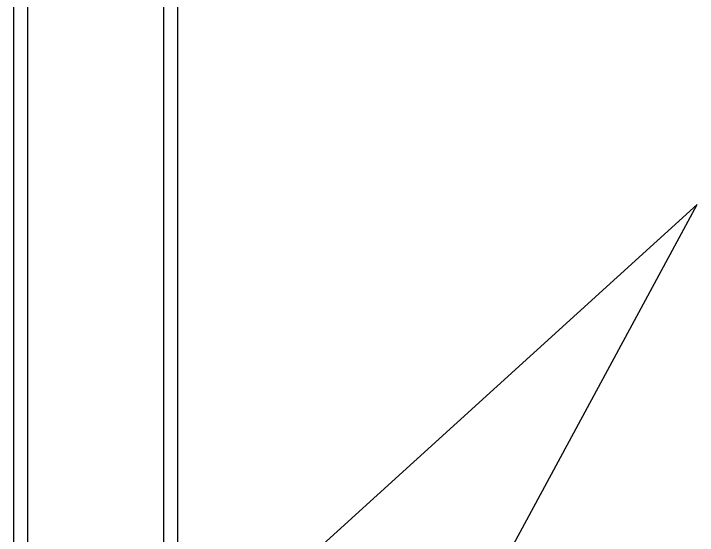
# Model space of a CAD drawing. Extents: x 4995099 to 5303443, y 4627657 to 4889583.
# Drawn here: x 5050463 to 5052361, y 4766510 to 4767959 of the extents above; entities that cross this region are included whole.
import ezdxf

# ---------------------------------------------------------------- set-up
doc = ezdxf.new("R2010")
doc.units = 0
doc.header["$LTSCALE"] = 1000
doc.header["$MEASUREMENT"] = 0
doc.layers.get('0').update_dxf_attribs({"color": 4, "linetype": 'CONTINUOUS'})

msp = doc.modelspace()

# ---------------------------------------------------------------- linework, layer by layer
at = {"linetype": 'Continuous'}
for p, q in [((5050462.6, 4766198.9), (5050462.6, 4769694.7)), ((5050918.6, 4766198.9), (5050918.6, 4769694.7)), ((5050501.5, 4766363.3), (5050501.5, 4769307.8)), ((5050879.6, 4766363.3), (5050879.6, 4769307.8))]:
    msp.add_line(p, q, dxfattribs=at)
for points in [[(5051138.9, 4766319.6), (5052360.6, 4767429.2)], [(5051520.4, 4765875.2), (5052360.6, 4767429.2)]]:
    msp.add_lwpolyline(points)

doc.saveas('drawing.dxf')
